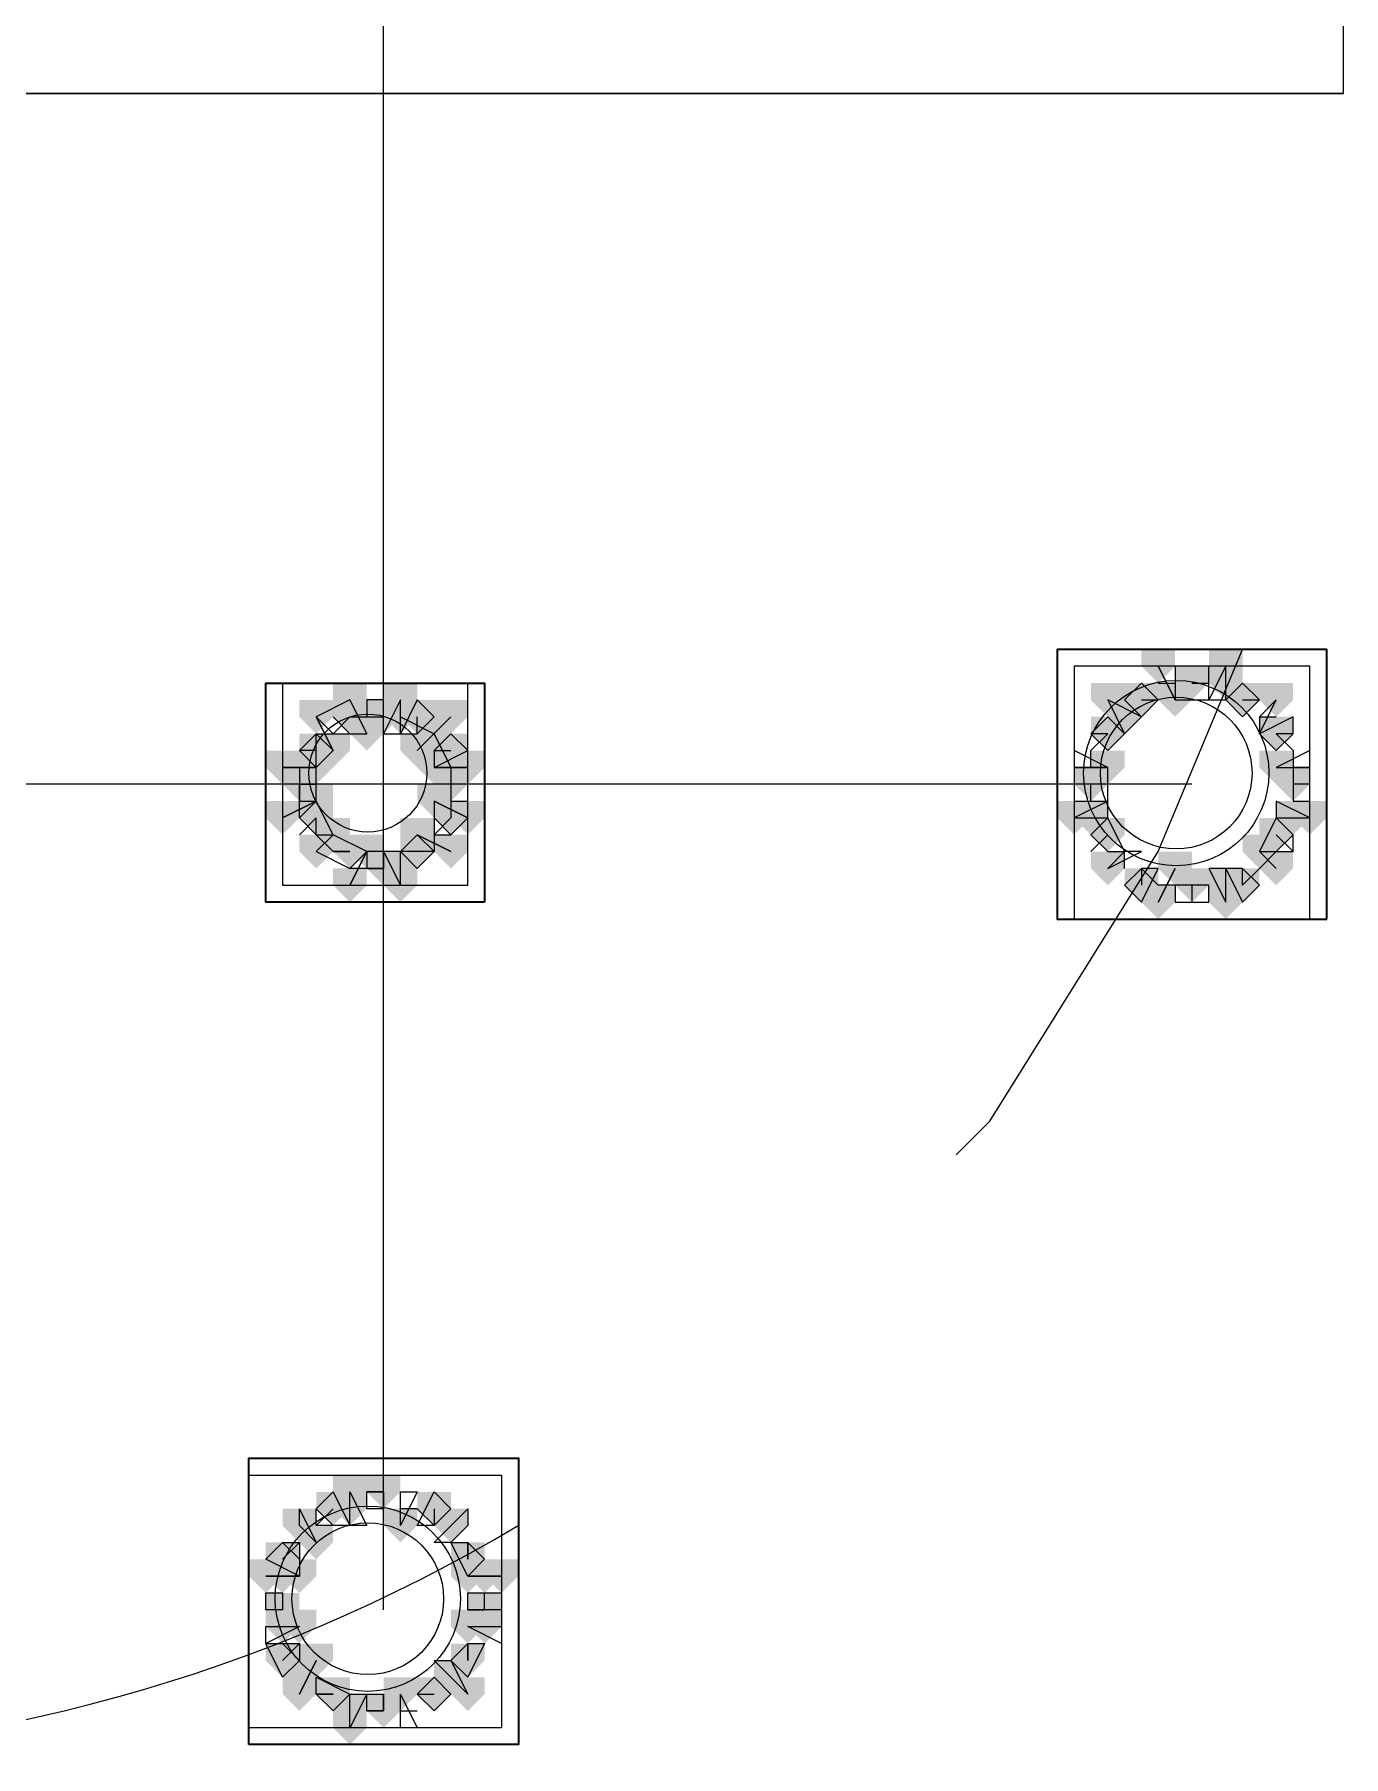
# Model space of a CAD drawing. Header units: millimetres. Extents: x 2315 to 4619, y 1334 to 1897.
# Drawn here: x 3963.27 to 3968.02, y 1548.68 to 1554.92 of the extents above; entities that cross this region are included whole.
import ezdxf

# ---------------------------------------------------------------- set-up
doc = ezdxf.new("R2010")
doc.units = ezdxf.units.MM
for name, color, linetype, true_color in [('PDF_10', 7, 'Continuous', 0x00b85c), ('PDF_AXIS', 7, 'Continuous', 0x00b85c), ('PDF_柱构件', 7, 'Continuous', 0x00b85c), ('PDF_转运站初步方案', 7, 'Continuous', 0x00b85c)]:
    doc.layers.add(name, color=color, linetype=linetype, true_color=true_color)
doc.layers.add('PDF_中心线层', color=1, linetype='Continuous')
doc.layers.add('PDF_粗实线层', color=7, linetype='Continuous')

msp = doc.modelspace()

# ---------------------------------------------------------------- hatches: boundary and pattern name
at = {"layer": 'PDF_10', "transparency": 33554559}
for points in [[(3967.4728, 1552.6298), (3967.4117, 1552.6298), (3967.4117, 1552.5687), (3967.4728, 1552.5076), (3967.5339, 1552.5687), (3967.5339, 1552.6298)], [(3967.4728, 1552.6298), (3967.4117, 1552.6298), (3967.4117, 1552.5687), (3967.4728, 1552.5076), (3967.5339, 1552.5687), (3967.5339, 1552.6298)], [(3967.4728, 1552.6298), (3967.4117, 1552.6298), (3967.4117, 1552.5687), (3967.4728, 1552.5076), (3967.5339, 1552.5687), (3967.5339, 1552.6298)], [(3967.2896, 1552.5687), (3967.2285, 1552.5687), (3967.2285, 1552.5076), (3967.2896, 1552.4466), (3967.3506, 1552.5076), (3967.3506, 1552.5687)], [(3967.2896, 1552.5687), (3967.2285, 1552.5687), (3967.2285, 1552.5076), (3967.2896, 1552.4466), (3967.3506, 1552.5076), (3967.3506, 1552.5687)], [(3967.2896, 1552.5687), (3967.2285, 1552.5687), (3967.2285, 1552.5076), (3967.2896, 1552.4466), (3967.3506, 1552.5076), (3967.3506, 1552.5687)], [(3967.656, 1552.5687), (3967.595, 1552.5687), (3967.595, 1552.5076), (3967.656, 1552.4466), (3967.7171, 1552.5076), (3967.7171, 1552.5687)], [(3967.656, 1552.5687), (3967.595, 1552.5687), (3967.595, 1552.5076), (3967.656, 1552.4466), (3967.7171, 1552.5076), (3967.7171, 1552.5687)], [(3967.656, 1552.5687), (3967.595, 1552.5687), (3967.595, 1552.5076), (3967.656, 1552.4466), (3967.7171, 1552.5076), (3967.7171, 1552.5687)], [(3964.4187, 1552.5076), (3964.3577, 1552.5076), (3964.3577, 1552.4466), (3964.4187, 1552.3855), (3964.4798, 1552.4466), (3964.4798, 1552.5076)], [(3964.4187, 1552.5076), (3964.3577, 1552.5076), (3964.3577, 1552.4466), (3964.4187, 1552.3855), (3964.4798, 1552.4466), (3964.4798, 1552.5076)], [(3964.5409, 1552.5076), (3964.4798, 1552.5076), (3964.4798, 1552.4466), (3964.5409, 1552.3855), (3964.602, 1552.4466), (3964.602, 1552.5076)], [(3964.5409, 1552.5076), (3964.4798, 1552.5076), (3964.4798, 1552.4466), (3964.5409, 1552.3855), (3964.602, 1552.4466), (3964.602, 1552.5076)], [(3964.6631, 1552.5076), (3964.602, 1552.5076), (3964.602, 1552.4466), (3964.6631, 1552.3855), (3964.7242, 1552.4466), (3964.7242, 1552.5076)], [(3964.6631, 1552.5076), (3964.602, 1552.5076), (3964.602, 1552.4466), (3964.6631, 1552.3855), (3964.7242, 1552.4466), (3964.7242, 1552.5076)], [(3967.1674, 1552.4466), (3967.1063, 1552.4466), (3967.1063, 1552.3855), (3967.1674, 1552.3244), (3967.2285, 1552.3855), (3967.2285, 1552.4466)], [(3967.1674, 1552.4466), (3967.1063, 1552.4466), (3967.1063, 1552.3855), (3967.1674, 1552.3244), (3967.2285, 1552.3855), (3967.2285, 1552.4466)], [(3967.7782, 1552.4466), (3967.7171, 1552.4466), (3967.7171, 1552.3855), (3967.7782, 1552.3244), (3967.8393, 1552.3855), (3967.8393, 1552.4466)], [(3967.7782, 1552.4466), (3967.7171, 1552.4466), (3967.7171, 1552.3855), (3967.7782, 1552.3244), (3967.8393, 1552.3855), (3967.8393, 1552.4466)], [(3964.2966, 1552.3855), (3964.2355, 1552.3855), (3964.2355, 1552.3244), (3964.2966, 1552.2633), (3964.3577, 1552.3244), (3964.3577, 1552.3855)], [(3964.2966, 1552.3855), (3964.2355, 1552.3855), (3964.2355, 1552.3244), (3964.2966, 1552.2633), (3964.3577, 1552.3244), (3964.3577, 1552.3855)], [(3964.7852, 1552.3855), (3964.7242, 1552.3855), (3964.7242, 1552.3244), (3964.7852, 1552.2633), (3964.8463, 1552.3244), (3964.8463, 1552.3855)], [(3964.7852, 1552.3855), (3964.7242, 1552.3855), (3964.7242, 1552.3244), (3964.7852, 1552.2633), (3964.8463, 1552.3244), (3964.8463, 1552.3855)], [(3964.2355, 1552.2633), (3964.1744, 1552.2633), (3964.1744, 1552.2022), (3964.2355, 1552.1412), (3964.2966, 1552.2022), (3964.2966, 1552.2633)], [(3964.2355, 1552.2633), (3964.1744, 1552.2633), (3964.1744, 1552.2022), (3964.2355, 1552.1412), (3964.2966, 1552.2022), (3964.2966, 1552.2633)], [(3964.7852, 1552.2633), (3964.7242, 1552.2633), (3964.7242, 1552.2022), (3964.7852, 1552.1412), (3964.8463, 1552.2022), (3964.8463, 1552.2633)], [(3964.7852, 1552.2633), (3964.7242, 1552.2633), (3964.7242, 1552.2022), (3964.7852, 1552.1412), (3964.8463, 1552.2022), (3964.8463, 1552.2633)], [(3967.1063, 1552.2633), (3967.0452, 1552.2633), (3967.0452, 1552.2022), (3967.1063, 1552.1412), (3967.1674, 1552.2022), (3967.1674, 1552.2633)], [(3967.1063, 1552.2633), (3967.0452, 1552.2633), (3967.0452, 1552.2022), (3967.1063, 1552.1412), (3967.1674, 1552.2022), (3967.1674, 1552.2633)], [(3967.1063, 1552.2633), (3967.0452, 1552.2633), (3967.0452, 1552.2022), (3967.1063, 1552.1412), (3967.1674, 1552.2022), (3967.1674, 1552.2633)], [(3967.8393, 1552.2633), (3967.7782, 1552.2633), (3967.7782, 1552.2022), (3967.8393, 1552.1412), (3967.9004, 1552.2022), (3967.9004, 1552.2633)], [(3967.8393, 1552.2633), (3967.7782, 1552.2633), (3967.7782, 1552.2022), (3967.8393, 1552.1412), (3967.9004, 1552.2022), (3967.9004, 1552.2633)], [(3964.2966, 1552.1412), (3964.2355, 1552.1412), (3964.2355, 1552.0801), (3964.2966, 1552.019), (3964.3577, 1552.0801), (3964.3577, 1552.1412)], [(3964.2966, 1552.1412), (3964.2355, 1552.1412), (3964.2355, 1552.0801), (3964.2966, 1552.019), (3964.3577, 1552.0801), (3964.3577, 1552.1412)], [(3964.7852, 1552.1412), (3964.7242, 1552.1412), (3964.7242, 1552.0801), (3964.7852, 1552.019), (3964.8463, 1552.0801), (3964.8463, 1552.1412)], [(3964.7852, 1552.1412), (3964.7242, 1552.1412), (3964.7242, 1552.0801), (3964.7852, 1552.019), (3964.8463, 1552.0801), (3964.8463, 1552.1412)], [(3964.4187, 1552.019), (3964.3577, 1552.019), (3964.3577, 1551.9579), (3964.4187, 1551.8968), (3964.4798, 1551.9579), (3964.4798, 1552.019)], [(3964.4187, 1552.019), (3964.3577, 1552.019), (3964.3577, 1551.9579), (3964.4187, 1551.8968), (3964.4798, 1551.9579), (3964.4798, 1552.019)], [(3964.6631, 1552.019), (3964.602, 1552.019), (3964.602, 1551.9579), (3964.6631, 1551.8968), (3964.7242, 1551.9579), (3964.7242, 1552.019)], [(3964.6631, 1552.019), (3964.602, 1552.019), (3964.602, 1551.9579), (3964.6631, 1551.8968), (3964.7242, 1551.9579), (3964.7242, 1552.019)], [(3964.6631, 1552.019), (3964.602, 1552.019), (3964.602, 1551.9579), (3964.6631, 1551.8968), (3964.7242, 1551.9579), (3964.7242, 1552.019)], [(3967.1674, 1552.0801), (3967.1063, 1552.0801), (3967.1063, 1552.019), (3967.1674, 1551.9579), (3967.2285, 1552.019), (3967.2285, 1552.0801)], [(3967.1674, 1552.0801), (3967.1063, 1552.0801), (3967.1063, 1552.019), (3967.1674, 1551.9579), (3967.2285, 1552.019), (3967.2285, 1552.0801)], [(3967.7782, 1552.0801), (3967.7171, 1552.0801), (3967.7171, 1552.019), (3967.7782, 1551.9579), (3967.8393, 1552.019), (3967.8393, 1552.0801)], [(3967.7782, 1552.0801), (3967.7171, 1552.0801), (3967.7171, 1552.019), (3967.7782, 1551.9579), (3967.8393, 1552.019), (3967.8393, 1552.0801)], [(3964.5409, 1551.9579), (3964.4798, 1551.9579), (3964.4798, 1551.8968), (3964.5409, 1551.8357), (3964.602, 1551.8968), (3964.602, 1551.9579)], [(3964.5409, 1551.9579), (3964.4798, 1551.9579), (3964.4798, 1551.8968), (3964.5409, 1551.8357), (3964.602, 1551.8968), (3964.602, 1551.9579)], [(3967.2896, 1551.8968), (3967.2285, 1551.8968), (3967.2285, 1551.8357), (3967.2896, 1551.7747), (3967.3506, 1551.8357), (3967.3506, 1551.8968)], [(3967.2896, 1551.8968), (3967.2285, 1551.8968), (3967.2285, 1551.8357), (3967.2896, 1551.7747), (3967.3506, 1551.8357), (3967.3506, 1551.8968)], [(3967.4728, 1551.8968), (3967.4117, 1551.8968), (3967.4117, 1551.8357), (3967.4728, 1551.7747), (3967.5339, 1551.8357), (3967.5339, 1551.8968)], [(3967.4728, 1551.8968), (3967.4117, 1551.8968), (3967.4117, 1551.8357), (3967.4728, 1551.7747), (3967.5339, 1551.8357), (3967.5339, 1551.8968)], [(3967.656, 1551.8968), (3967.595, 1551.8968), (3967.595, 1551.8357), (3967.656, 1551.7747), (3967.7171, 1551.8357), (3967.7171, 1551.8968)], [(3967.656, 1551.8968), (3967.595, 1551.8968), (3967.595, 1551.8357), (3967.656, 1551.7747), (3967.7171, 1551.8357), (3967.7171, 1551.8968)], [(3964.5409, 1549.6979), (3964.4798, 1549.6979), (3964.4798, 1549.6368), (3964.5409, 1549.5757), (3964.602, 1549.6368), (3964.602, 1549.6979)], [(3964.5409, 1549.6979), (3964.4798, 1549.6979), (3964.4798, 1549.6368), (3964.5409, 1549.5757), (3964.602, 1549.6368), (3964.602, 1549.6979)], [(3964.3577, 1549.6368), (3964.2966, 1549.6368), (3964.2966, 1549.5757), (3964.3577, 1549.5147), (3964.4187, 1549.5757), (3964.4187, 1549.6368)], [(3964.3577, 1549.6368), (3964.2966, 1549.6368), (3964.2966, 1549.5757), (3964.3577, 1549.5147), (3964.4187, 1549.5757), (3964.4187, 1549.6368)], [(3964.7242, 1549.6368), (3964.6631, 1549.6368), (3964.6631, 1549.5757), (3964.7242, 1549.5147), (3964.7852, 1549.5757), (3964.7852, 1549.6368)], [(3964.7242, 1549.6368), (3964.6631, 1549.6368), (3964.6631, 1549.5757), (3964.7242, 1549.5147), (3964.7852, 1549.5757), (3964.7852, 1549.6368)], [(3964.1744, 1549.4536), (3964.1133, 1549.4536), (3964.1133, 1549.3925), (3964.1744, 1549.3314), (3964.2355, 1549.3925), (3964.2355, 1549.4536)], [(3964.1744, 1549.4536), (3964.1133, 1549.4536), (3964.1133, 1549.3925), (3964.1744, 1549.3314), (3964.2355, 1549.3925), (3964.2355, 1549.4536)], [(3964.8463, 1549.4536), (3964.7852, 1549.4536), (3964.7852, 1549.3925), (3964.8463, 1549.3314), (3964.9074, 1549.3925), (3964.9074, 1549.4536)], [(3964.8463, 1549.4536), (3964.7852, 1549.4536), (3964.7852, 1549.3925), (3964.8463, 1549.3314), (3964.9074, 1549.3925), (3964.9074, 1549.4536)], [(3964.1744, 1549.2703), (3964.1133, 1549.2703), (3964.1133, 1549.2093), (3964.1744, 1549.1482), (3964.2355, 1549.2093), (3964.2355, 1549.2703)], [(3964.1744, 1549.2703), (3964.1133, 1549.2703), (3964.1133, 1549.2093), (3964.1744, 1549.1482), (3964.2355, 1549.2093), (3964.2355, 1549.2703)], [(3964.9074, 1549.2703), (3964.8463, 1549.2703), (3964.8463, 1549.2093), (3964.9074, 1549.1482), (3964.9685, 1549.2093), (3964.9685, 1549.2703)], [(3964.9074, 1549.2703), (3964.8463, 1549.2703), (3964.8463, 1549.2093), (3964.9074, 1549.1482), (3964.9685, 1549.2093), (3964.9685, 1549.2703)], [(3964.1744, 1549.0871), (3964.1133, 1549.0871), (3964.1133, 1549.026), (3964.1744, 1548.9649), (3964.2355, 1549.026), (3964.2355, 1549.0871)], [(3964.1744, 1549.0871), (3964.1133, 1549.0871), (3964.1133, 1549.026), (3964.1744, 1548.9649), (3964.2355, 1549.026), (3964.2355, 1549.0871)], [(3964.8463, 1549.0871), (3964.7852, 1549.0871), (3964.7852, 1549.026), (3964.8463, 1548.9649), (3964.9074, 1549.026), (3964.9074, 1549.0871)], [(3964.8463, 1549.0871), (3964.7852, 1549.0871), (3964.7852, 1549.026), (3964.8463, 1548.9649), (3964.9074, 1549.026), (3964.9074, 1549.0871)], [(3964.3577, 1548.9649), (3964.2966, 1548.9649), (3964.2966, 1548.9039), (3964.3577, 1548.8428), (3964.4187, 1548.9039), (3964.4187, 1548.9649)], [(3964.3577, 1548.9649), (3964.2966, 1548.9649), (3964.2966, 1548.9039), (3964.3577, 1548.8428), (3964.4187, 1548.9039), (3964.4187, 1548.9649)], [(3964.7242, 1548.9649), (3964.6631, 1548.9649), (3964.6631, 1548.9039), (3964.7242, 1548.8428), (3964.7852, 1548.9039), (3964.7852, 1548.9649)], [(3964.7242, 1548.9649), (3964.6631, 1548.9649), (3964.6631, 1548.9039), (3964.7242, 1548.8428), (3964.7852, 1548.9039), (3964.7852, 1548.9649)], [(3964.7242, 1548.9649), (3964.6631, 1548.9649), (3964.6631, 1548.9039), (3964.7242, 1548.8428), (3964.7852, 1548.9039), (3964.7852, 1548.9649)], [(3964.5409, 1548.9039), (3964.4798, 1548.9039), (3964.4798, 1548.8428), (3964.5409, 1548.7817), (3964.602, 1548.8428), (3964.602, 1548.9039)], [(3964.5409, 1548.9039), (3964.4798, 1548.9039), (3964.4798, 1548.8428), (3964.5409, 1548.7817), (3964.602, 1548.8428), (3964.602, 1548.9039)]]:
    msp.add_hatch(color=6, dxfattribs=at).paths.add_polyline_path(points)
at = {"layer": 'PDF_柱构件', "transparency": 33554559}
for points in [[(3967.3506, 1552.6909), (3967.2896, 1552.6909), (3967.2896, 1552.6298), (3967.3506, 1552.5687), (3967.4117, 1552.6298), (3967.4117, 1552.6909)], [(3967.595, 1552.6909), (3967.5339, 1552.6909), (3967.5339, 1552.6298), (3967.595, 1552.5687), (3967.656, 1552.6298), (3967.656, 1552.6909)], [(3967.595, 1552.6298), (3967.5339, 1552.6298), (3967.5339, 1552.5687), (3967.595, 1552.5076), (3967.656, 1552.5687), (3967.656, 1552.6298)], [(3964.4187, 1552.5687), (3964.3577, 1552.5687), (3964.3577, 1552.5076), (3964.4187, 1552.4466), (3964.4798, 1552.5076), (3964.4798, 1552.5687)], [(3964.602, 1552.5687), (3964.5409, 1552.5687), (3964.5409, 1552.5076), (3964.602, 1552.4466), (3964.6631, 1552.5076), (3964.6631, 1552.5687)], [(3967.1674, 1552.5687), (3967.1063, 1552.5687), (3967.1063, 1552.5076), (3967.1674, 1552.4466), (3967.2285, 1552.5076), (3967.2285, 1552.5687)], [(3967.4117, 1552.5687), (3967.3506, 1552.5687), (3967.3506, 1552.5076), (3967.4117, 1552.4466), (3967.4728, 1552.5076), (3967.4728, 1552.5687)], [(3967.7782, 1552.5687), (3967.7171, 1552.5687), (3967.7171, 1552.5076), (3967.7782, 1552.4466), (3967.8393, 1552.5076), (3967.8393, 1552.5687)], [(3964.2966, 1552.5076), (3964.2355, 1552.5076), (3964.2355, 1552.4466), (3964.2966, 1552.3855), (3964.3577, 1552.4466), (3964.3577, 1552.5076)], [(3964.602, 1552.5076), (3964.5409, 1552.5076), (3964.5409, 1552.4466), (3964.602, 1552.3855), (3964.6631, 1552.4466), (3964.6631, 1552.5076)], [(3964.7852, 1552.5076), (3964.7242, 1552.5076), (3964.7242, 1552.4466), (3964.7852, 1552.3855), (3964.8463, 1552.4466), (3964.8463, 1552.5076)], [(3967.2285, 1552.5076), (3967.1674, 1552.5076), (3967.1674, 1552.4466), (3967.2285, 1552.3855), (3967.2896, 1552.4466), (3967.2896, 1552.5076)], [(3964.4798, 1552.4466), (3964.4187, 1552.4466), (3964.4187, 1552.3855), (3964.4798, 1552.3244), (3964.5409, 1552.3855), (3964.5409, 1552.4466)], [(3964.7242, 1552.4466), (3964.6631, 1552.4466), (3964.6631, 1552.3855), (3964.7242, 1552.3244), (3964.7852, 1552.3855), (3964.7852, 1552.4466)], [(3964.3577, 1552.3855), (3964.2966, 1552.3855), (3964.2966, 1552.3244), (3964.3577, 1552.2633), (3964.4187, 1552.3244), (3964.4187, 1552.3855)], [(3964.6631, 1552.3855), (3964.602, 1552.3855), (3964.602, 1552.3244), (3964.6631, 1552.2633), (3964.7242, 1552.3244), (3964.7242, 1552.3855)], [(3964.1744, 1552.3244), (3964.1133, 1552.3244), (3964.1133, 1552.2633), (3964.1744, 1552.2022), (3964.2355, 1552.2633), (3964.2355, 1552.3244)], [(3964.2355, 1552.3244), (3964.1744, 1552.3244), (3964.1744, 1552.2633), (3964.2355, 1552.2022), (3964.2966, 1552.2633), (3964.2966, 1552.3244)], [(3964.2966, 1552.3244), (3964.2355, 1552.3244), (3964.2355, 1552.2633), (3964.2966, 1552.2022), (3964.3577, 1552.2633), (3964.3577, 1552.3244)], [(3964.7242, 1552.3244), (3964.6631, 1552.3244), (3964.6631, 1552.2633), (3964.7242, 1552.2022), (3964.7852, 1552.2633), (3964.7852, 1552.3244)], [(3964.7852, 1552.3244), (3964.7242, 1552.3244), (3964.7242, 1552.2633), (3964.7852, 1552.2022), (3964.8463, 1552.2633), (3964.8463, 1552.3244)], [(3964.8463, 1552.3244), (3964.7852, 1552.3244), (3964.7852, 1552.2633), (3964.8463, 1552.2022), (3964.9074, 1552.2633), (3964.9074, 1552.3244)], [(3967.1674, 1552.3244), (3967.1063, 1552.3244), (3967.1063, 1552.2633), (3967.1674, 1552.2022), (3967.2285, 1552.2633), (3967.2285, 1552.3244)], [(3967.7782, 1552.3244), (3967.7171, 1552.3244), (3967.7171, 1552.2633), (3967.7782, 1552.2022), (3967.8393, 1552.2633), (3967.8393, 1552.3244)], [(3964.2966, 1552.2022), (3964.2355, 1552.2022), (3964.2355, 1552.1412), (3964.2966, 1552.0801), (3964.3577, 1552.1412), (3964.3577, 1552.2022)], [(3964.7242, 1552.2022), (3964.6631, 1552.2022), (3964.6631, 1552.1412), (3964.7242, 1552.0801), (3964.7852, 1552.1412), (3964.7852, 1552.2022)], [(3964.1744, 1552.1412), (3964.1133, 1552.1412), (3964.1133, 1552.0801), (3964.1744, 1552.019), (3964.2355, 1552.0801), (3964.2355, 1552.1412)], [(3964.8463, 1552.1412), (3964.7852, 1552.1412), (3964.7852, 1552.0801), (3964.8463, 1552.019), (3964.9074, 1552.0801), (3964.9074, 1552.1412)], [(3967.0452, 1552.1412), (3966.9842, 1552.1412), (3966.9842, 1552.0801), (3967.0452, 1552.019), (3967.1063, 1552.0801), (3967.1063, 1552.1412)], [(3967.1063, 1552.1412), (3967.0452, 1552.1412), (3967.0452, 1552.0801), (3967.1063, 1552.019), (3967.1674, 1552.0801), (3967.1674, 1552.1412)], [(3967.8393, 1552.1412), (3967.7782, 1552.1412), (3967.7782, 1552.0801), (3967.8393, 1552.019), (3967.9004, 1552.0801), (3967.9004, 1552.1412)], [(3967.9004, 1552.1412), (3967.8393, 1552.1412), (3967.8393, 1552.0801), (3967.9004, 1552.019), (3967.9615, 1552.0801), (3967.9615, 1552.1412)], [(3964.2966, 1552.019), (3964.2355, 1552.019), (3964.2355, 1551.9579), (3964.2966, 1551.8968), (3964.3577, 1551.9579), (3964.3577, 1552.019)], [(3964.3577, 1552.0801), (3964.2966, 1552.0801), (3964.2966, 1552.019), (3964.3577, 1551.9579), (3964.4187, 1552.019), (3964.4187, 1552.0801)], [(3964.4798, 1552.019), (3964.4187, 1552.019), (3964.4187, 1551.9579), (3964.4798, 1551.8968), (3964.5409, 1551.9579), (3964.5409, 1552.019)], [(3964.6631, 1552.0801), (3964.602, 1552.0801), (3964.602, 1552.019), (3964.6631, 1551.9579), (3964.7242, 1552.019), (3964.7242, 1552.0801)], [(3964.7852, 1552.019), (3964.7242, 1552.019), (3964.7242, 1551.9579), (3964.7852, 1551.8968), (3964.8463, 1551.9579), (3964.8463, 1552.019)], [(3967.7171, 1552.019), (3967.656, 1552.019), (3967.656, 1551.9579), (3967.7171, 1551.8968), (3967.7782, 1551.9579), (3967.7782, 1552.019)], [(3964.602, 1551.9579), (3964.5409, 1551.9579), (3964.5409, 1551.8968), (3964.602, 1551.8357), (3964.6631, 1551.8968), (3964.6631, 1551.9579)], [(3967.1674, 1551.9579), (3967.1063, 1551.9579), (3967.1063, 1551.8968), (3967.1674, 1551.8357), (3967.2285, 1551.8968), (3967.2285, 1551.9579)], [(3967.4117, 1551.9579), (3967.3506, 1551.9579), (3967.3506, 1551.8968), (3967.4117, 1551.8357), (3967.4728, 1551.8968), (3967.4728, 1551.9579)], [(3967.7782, 1551.9579), (3967.7171, 1551.9579), (3967.7171, 1551.8968), (3967.7782, 1551.8357), (3967.8393, 1551.8968), (3967.8393, 1551.9579)], [(3964.4187, 1551.8968), (3964.3577, 1551.8968), (3964.3577, 1551.8357), (3964.4187, 1551.7747), (3964.4798, 1551.8357), (3964.4798, 1551.8968)], [(3964.602, 1551.8968), (3964.5409, 1551.8968), (3964.5409, 1551.8357), (3964.602, 1551.7747), (3964.6631, 1551.8357), (3964.6631, 1551.8968)], [(3967.595, 1551.8968), (3967.5339, 1551.8968), (3967.5339, 1551.8357), (3967.595, 1551.7747), (3967.656, 1551.8357), (3967.656, 1551.8968)], [(3967.3506, 1551.8357), (3967.2896, 1551.8357), (3967.2896, 1551.7747), (3967.3506, 1551.7136), (3967.4117, 1551.7747), (3967.4117, 1551.8357)], [(3967.595, 1551.8357), (3967.5339, 1551.8357), (3967.5339, 1551.7747), (3967.595, 1551.7136), (3967.656, 1551.7747), (3967.656, 1551.8357)], [(3964.4187, 1549.6979), (3964.3577, 1549.6979), (3964.3577, 1549.6368), (3964.4187, 1549.5757), (3964.4798, 1549.6368), (3964.4798, 1549.6979)], [(3964.4187, 1549.6368), (3964.3577, 1549.6368), (3964.3577, 1549.5757), (3964.4187, 1549.5147), (3964.4798, 1549.5757), (3964.4798, 1549.6368)], [(3964.2355, 1549.5757), (3964.1744, 1549.5757), (3964.1744, 1549.5147), (3964.2355, 1549.4536), (3964.2966, 1549.5147), (3964.2966, 1549.5757)], [(3964.602, 1549.5757), (3964.5409, 1549.5757), (3964.5409, 1549.5147), (3964.602, 1549.4536), (3964.6631, 1549.5147), (3964.6631, 1549.5757)], [(3964.7852, 1549.5757), (3964.7242, 1549.5757), (3964.7242, 1549.5147), (3964.7852, 1549.4536), (3964.8463, 1549.5147), (3964.8463, 1549.5757)], [(3964.2966, 1549.5147), (3964.2355, 1549.5147), (3964.2355, 1549.4536), (3964.2966, 1549.3925), (3964.3577, 1549.4536), (3964.3577, 1549.5147)], [(3964.1133, 1549.3925), (3964.0523, 1549.3925), (3964.0523, 1549.3314), (3964.1133, 1549.2703), (3964.1744, 1549.3314), (3964.1744, 1549.3925)], [(3964.1744, 1549.3925), (3964.1133, 1549.3925), (3964.1133, 1549.3314), (3964.1744, 1549.2703), (3964.2355, 1549.3314), (3964.2355, 1549.3925)], [(3964.2355, 1549.3925), (3964.1744, 1549.3925), (3964.1744, 1549.3314), (3964.2355, 1549.2703), (3964.2966, 1549.3314), (3964.2966, 1549.3925)], [(3964.8463, 1549.3925), (3964.7852, 1549.3925), (3964.7852, 1549.3314), (3964.8463, 1549.2703), (3964.9074, 1549.3314), (3964.9074, 1549.3925)], [(3964.9074, 1549.3925), (3964.8463, 1549.3925), (3964.8463, 1549.3314), (3964.9074, 1549.2703), (3964.9685, 1549.3314), (3964.9685, 1549.3925)], [(3964.9685, 1549.3925), (3964.9074, 1549.3925), (3964.9074, 1549.3314), (3964.9685, 1549.2703), (3965.0296, 1549.3314), (3965.0296, 1549.3925)], [(3964.1744, 1549.2093), (3964.1133, 1549.2093), (3964.1133, 1549.1482), (3964.1744, 1549.0871), (3964.2355, 1549.1482), (3964.2355, 1549.2093)], [(3964.2355, 1549.2093), (3964.1744, 1549.2093), (3964.1744, 1549.1482), (3964.2355, 1549.0871), (3964.2966, 1549.1482), (3964.2966, 1549.2093)], [(3964.8463, 1549.2093), (3964.7852, 1549.2093), (3964.7852, 1549.1482), (3964.8463, 1549.0871), (3964.9074, 1549.1482), (3964.9074, 1549.2093)], [(3964.9074, 1549.2093), (3964.8463, 1549.2093), (3964.8463, 1549.1482), (3964.9074, 1549.0871), (3964.9685, 1549.1482), (3964.9685, 1549.2093)], [(3964.2966, 1549.0871), (3964.2355, 1549.0871), (3964.2355, 1549.026), (3964.2966, 1548.9649), (3964.3577, 1549.026), (3964.3577, 1549.0871)], [(3964.2355, 1549.026), (3964.1744, 1549.026), (3964.1744, 1548.9649), (3964.2355, 1548.9039), (3964.2966, 1548.9649), (3964.2966, 1549.026)], [(3964.7852, 1549.026), (3964.7242, 1549.026), (3964.7242, 1548.9649), (3964.7852, 1548.9039), (3964.8463, 1548.9649), (3964.8463, 1549.026)], [(3964.2355, 1548.9649), (3964.1744, 1548.9649), (3964.1744, 1548.9039), (3964.2355, 1548.8428), (3964.2966, 1548.9039), (3964.2966, 1548.9649)], [(3964.602, 1548.9649), (3964.5409, 1548.9649), (3964.5409, 1548.9039), (3964.602, 1548.8428), (3964.6631, 1548.9039), (3964.6631, 1548.9649)], [(3964.8463, 1548.9649), (3964.7852, 1548.9649), (3964.7852, 1548.9039), (3964.8463, 1548.8428), (3964.9074, 1548.9039), (3964.9074, 1548.9649)], [(3964.4187, 1548.9039), (3964.3577, 1548.9039), (3964.3577, 1548.8428), (3964.4187, 1548.7817), (3964.4798, 1548.8428), (3964.4798, 1548.9039)], [(3964.4187, 1548.8428), (3964.3577, 1548.8428), (3964.3577, 1548.7817), (3964.4187, 1548.7206), (3964.4798, 1548.7817), (3964.4798, 1548.8428)]]:
    msp.add_hatch(color=6, dxfattribs=at).paths.add_polyline_path(points)
at = {"layer": 'PDF_转运站初步方案', "transparency": 33554559}
for points in [[(3967.4728, 1552.6298), (3967.4117, 1552.6298), (3967.4117, 1552.5687), (3967.4728, 1552.5076), (3967.5339, 1552.5687), (3967.5339, 1552.6298)], [(3967.4728, 1552.6298), (3967.4117, 1552.6298), (3967.4117, 1552.5687), (3967.4728, 1552.5076), (3967.5339, 1552.5687), (3967.5339, 1552.6298)], [(3967.2896, 1552.5687), (3967.2285, 1552.5687), (3967.2285, 1552.5076), (3967.2896, 1552.4466), (3967.3506, 1552.5076), (3967.3506, 1552.5687)], [(3967.2896, 1552.5687), (3967.2285, 1552.5687), (3967.2285, 1552.5076), (3967.2896, 1552.4466), (3967.3506, 1552.5076), (3967.3506, 1552.5687)], [(3967.656, 1552.5687), (3967.595, 1552.5687), (3967.595, 1552.5076), (3967.656, 1552.4466), (3967.7171, 1552.5076), (3967.7171, 1552.5687)], [(3967.656, 1552.5687), (3967.595, 1552.5687), (3967.595, 1552.5076), (3967.656, 1552.4466), (3967.7171, 1552.5076), (3967.7171, 1552.5687)], [(3964.4187, 1552.5076), (3964.3577, 1552.5076), (3964.3577, 1552.4466), (3964.4187, 1552.3855), (3964.4798, 1552.4466), (3964.4798, 1552.5076)], [(3964.4187, 1552.5076), (3964.3577, 1552.5076), (3964.3577, 1552.4466), (3964.4187, 1552.3855), (3964.4798, 1552.4466), (3964.4798, 1552.5076)], [(3964.5409, 1552.5076), (3964.4798, 1552.5076), (3964.4798, 1552.4466), (3964.5409, 1552.3855), (3964.602, 1552.4466), (3964.602, 1552.5076)], [(3964.5409, 1552.5076), (3964.4798, 1552.5076), (3964.4798, 1552.4466), (3964.5409, 1552.3855), (3964.602, 1552.4466), (3964.602, 1552.5076)], [(3964.6631, 1552.5076), (3964.602, 1552.5076), (3964.602, 1552.4466), (3964.6631, 1552.3855), (3964.7242, 1552.4466), (3964.7242, 1552.5076)], [(3964.6631, 1552.5076), (3964.602, 1552.5076), (3964.602, 1552.4466), (3964.6631, 1552.3855), (3964.7242, 1552.4466), (3964.7242, 1552.5076)], [(3967.1674, 1552.4466), (3967.1063, 1552.4466), (3967.1063, 1552.3855), (3967.1674, 1552.3244), (3967.2285, 1552.3855), (3967.2285, 1552.4466)], [(3967.1674, 1552.4466), (3967.1063, 1552.4466), (3967.1063, 1552.3855), (3967.1674, 1552.3244), (3967.2285, 1552.3855), (3967.2285, 1552.4466)], [(3967.7782, 1552.4466), (3967.7171, 1552.4466), (3967.7171, 1552.3855), (3967.7782, 1552.3244), (3967.8393, 1552.3855), (3967.8393, 1552.4466)], [(3967.7782, 1552.4466), (3967.7171, 1552.4466), (3967.7171, 1552.3855), (3967.7782, 1552.3244), (3967.8393, 1552.3855), (3967.8393, 1552.4466)], [(3964.2966, 1552.3855), (3964.2355, 1552.3855), (3964.2355, 1552.3244), (3964.2966, 1552.2633), (3964.3577, 1552.3244), (3964.3577, 1552.3855)], [(3964.2966, 1552.3855), (3964.2355, 1552.3855), (3964.2355, 1552.3244), (3964.2966, 1552.2633), (3964.3577, 1552.3244), (3964.3577, 1552.3855)], [(3964.7852, 1552.3855), (3964.7242, 1552.3855), (3964.7242, 1552.3244), (3964.7852, 1552.2633), (3964.8463, 1552.3244), (3964.8463, 1552.3855)], [(3964.7852, 1552.3855), (3964.7242, 1552.3855), (3964.7242, 1552.3244), (3964.7852, 1552.2633), (3964.8463, 1552.3244), (3964.8463, 1552.3855)], [(3964.2355, 1552.2633), (3964.1744, 1552.2633), (3964.1744, 1552.2022), (3964.2355, 1552.1412), (3964.2966, 1552.2022), (3964.2966, 1552.2633)], [(3964.2355, 1552.2633), (3964.1744, 1552.2633), (3964.1744, 1552.2022), (3964.2355, 1552.1412), (3964.2966, 1552.2022), (3964.2966, 1552.2633)], [(3964.7852, 1552.2633), (3964.7242, 1552.2633), (3964.7242, 1552.2022), (3964.7852, 1552.1412), (3964.8463, 1552.2022), (3964.8463, 1552.2633)], [(3964.7852, 1552.2633), (3964.7242, 1552.2633), (3964.7242, 1552.2022), (3964.7852, 1552.1412), (3964.8463, 1552.2022), (3964.8463, 1552.2633)], [(3967.1063, 1552.2633), (3967.0452, 1552.2633), (3967.0452, 1552.2022), (3967.1063, 1552.1412), (3967.1674, 1552.2022), (3967.1674, 1552.2633)], [(3967.1063, 1552.2633), (3967.0452, 1552.2633), (3967.0452, 1552.2022), (3967.1063, 1552.1412), (3967.1674, 1552.2022), (3967.1674, 1552.2633)], [(3967.8393, 1552.2633), (3967.7782, 1552.2633), (3967.7782, 1552.2022), (3967.8393, 1552.1412), (3967.9004, 1552.2022), (3967.9004, 1552.2633)], [(3967.8393, 1552.2633), (3967.7782, 1552.2633), (3967.7782, 1552.2022), (3967.8393, 1552.1412), (3967.9004, 1552.2022), (3967.9004, 1552.2633)], [(3964.2966, 1552.1412), (3964.2355, 1552.1412), (3964.2355, 1552.0801), (3964.2966, 1552.019), (3964.3577, 1552.0801), (3964.3577, 1552.1412)], [(3964.2966, 1552.1412), (3964.2355, 1552.1412), (3964.2355, 1552.0801), (3964.2966, 1552.019), (3964.3577, 1552.0801), (3964.3577, 1552.1412)], [(3964.7852, 1552.1412), (3964.7242, 1552.1412), (3964.7242, 1552.0801), (3964.7852, 1552.019), (3964.8463, 1552.0801), (3964.8463, 1552.1412)], [(3964.7852, 1552.1412), (3964.7242, 1552.1412), (3964.7242, 1552.0801), (3964.7852, 1552.019), (3964.8463, 1552.0801), (3964.8463, 1552.1412)], [(3964.4187, 1552.019), (3964.3577, 1552.019), (3964.3577, 1551.9579), (3964.4187, 1551.8968), (3964.4798, 1551.9579), (3964.4798, 1552.019)], [(3964.4187, 1552.019), (3964.3577, 1552.019), (3964.3577, 1551.9579), (3964.4187, 1551.8968), (3964.4798, 1551.9579), (3964.4798, 1552.019)], [(3964.6631, 1552.019), (3964.602, 1552.019), (3964.602, 1551.9579), (3964.6631, 1551.8968), (3964.7242, 1551.9579), (3964.7242, 1552.019)], [(3964.6631, 1552.019), (3964.602, 1552.019), (3964.602, 1551.9579), (3964.6631, 1551.8968), (3964.7242, 1551.9579), (3964.7242, 1552.019)], [(3967.1674, 1552.0801), (3967.1063, 1552.0801), (3967.1063, 1552.019), (3967.1674, 1551.9579), (3967.2285, 1552.019), (3967.2285, 1552.0801)], [(3967.1674, 1552.0801), (3967.1063, 1552.0801), (3967.1063, 1552.019), (3967.1674, 1551.9579), (3967.2285, 1552.019), (3967.2285, 1552.0801)], [(3967.7782, 1552.0801), (3967.7171, 1552.0801), (3967.7171, 1552.019), (3967.7782, 1551.9579), (3967.8393, 1552.019), (3967.8393, 1552.0801)], [(3967.7782, 1552.0801), (3967.7171, 1552.0801), (3967.7171, 1552.019), (3967.7782, 1551.9579), (3967.8393, 1552.019), (3967.8393, 1552.0801)], [(3964.5409, 1551.9579), (3964.4798, 1551.9579), (3964.4798, 1551.8968), (3964.5409, 1551.8357), (3964.602, 1551.8968), (3964.602, 1551.9579)], [(3964.5409, 1551.9579), (3964.4798, 1551.9579), (3964.4798, 1551.8968), (3964.5409, 1551.8357), (3964.602, 1551.8968), (3964.602, 1551.9579)], [(3967.2896, 1551.8968), (3967.2285, 1551.8968), (3967.2285, 1551.8357), (3967.2896, 1551.7747), (3967.3506, 1551.8357), (3967.3506, 1551.8968)], [(3967.2896, 1551.8968), (3967.2285, 1551.8968), (3967.2285, 1551.8357), (3967.2896, 1551.7747), (3967.3506, 1551.8357), (3967.3506, 1551.8968)], [(3967.4728, 1551.8968), (3967.4117, 1551.8968), (3967.4117, 1551.8357), (3967.4728, 1551.7747), (3967.5339, 1551.8357), (3967.5339, 1551.8968)], [(3967.4728, 1551.8968), (3967.4117, 1551.8968), (3967.4117, 1551.8357), (3967.4728, 1551.7747), (3967.5339, 1551.8357), (3967.5339, 1551.8968)], [(3967.656, 1551.8968), (3967.595, 1551.8968), (3967.595, 1551.8357), (3967.656, 1551.7747), (3967.7171, 1551.8357), (3967.7171, 1551.8968)], [(3967.656, 1551.8968), (3967.595, 1551.8968), (3967.595, 1551.8357), (3967.656, 1551.7747), (3967.7171, 1551.8357), (3967.7171, 1551.8968)], [(3964.5409, 1549.6979), (3964.4798, 1549.6979), (3964.4798, 1549.6368), (3964.5409, 1549.5757), (3964.602, 1549.6368), (3964.602, 1549.6979)], [(3964.5409, 1549.6979), (3964.4798, 1549.6979), (3964.4798, 1549.6368), (3964.5409, 1549.5757), (3964.602, 1549.6368), (3964.602, 1549.6979)], [(3964.3577, 1549.6368), (3964.2966, 1549.6368), (3964.2966, 1549.5757), (3964.3577, 1549.5147), (3964.4187, 1549.5757), (3964.4187, 1549.6368)], [(3964.3577, 1549.6368), (3964.2966, 1549.6368), (3964.2966, 1549.5757), (3964.3577, 1549.5147), (3964.4187, 1549.5757), (3964.4187, 1549.6368)], [(3964.7242, 1549.6368), (3964.6631, 1549.6368), (3964.6631, 1549.5757), (3964.7242, 1549.5147), (3964.7852, 1549.5757), (3964.7852, 1549.6368)], [(3964.7242, 1549.6368), (3964.6631, 1549.6368), (3964.6631, 1549.5757), (3964.7242, 1549.5147), (3964.7852, 1549.5757), (3964.7852, 1549.6368)], [(3964.1744, 1549.4536), (3964.1133, 1549.4536), (3964.1133, 1549.3925), (3964.1744, 1549.3314), (3964.2355, 1549.3925), (3964.2355, 1549.4536)], [(3964.1744, 1549.4536), (3964.1133, 1549.4536), (3964.1133, 1549.3925), (3964.1744, 1549.3314), (3964.2355, 1549.3925), (3964.2355, 1549.4536)], [(3964.8463, 1549.4536), (3964.7852, 1549.4536), (3964.7852, 1549.3925), (3964.8463, 1549.3314), (3964.9074, 1549.3925), (3964.9074, 1549.4536)], [(3964.8463, 1549.4536), (3964.7852, 1549.4536), (3964.7852, 1549.3925), (3964.8463, 1549.3314), (3964.9074, 1549.3925), (3964.9074, 1549.4536)], [(3964.1744, 1549.2703), (3964.1133, 1549.2703), (3964.1133, 1549.2093), (3964.1744, 1549.1482), (3964.2355, 1549.2093), (3964.2355, 1549.2703)], [(3964.1744, 1549.2703), (3964.1133, 1549.2703), (3964.1133, 1549.2093), (3964.1744, 1549.1482), (3964.2355, 1549.2093), (3964.2355, 1549.2703)], [(3964.9074, 1549.2703), (3964.8463, 1549.2703), (3964.8463, 1549.2093), (3964.9074, 1549.1482), (3964.9685, 1549.2093), (3964.9685, 1549.2703)], [(3964.9074, 1549.2703), (3964.8463, 1549.2703), (3964.8463, 1549.2093), (3964.9074, 1549.1482), (3964.9685, 1549.2093), (3964.9685, 1549.2703)], [(3964.1744, 1549.0871), (3964.1133, 1549.0871), (3964.1133, 1549.026), (3964.1744, 1548.9649), (3964.2355, 1549.026), (3964.2355, 1549.0871)], [(3964.1744, 1549.0871), (3964.1133, 1549.0871), (3964.1133, 1549.026), (3964.1744, 1548.9649), (3964.2355, 1549.026), (3964.2355, 1549.0871)], [(3964.8463, 1549.0871), (3964.7852, 1549.0871), (3964.7852, 1549.026), (3964.8463, 1548.9649), (3964.9074, 1549.026), (3964.9074, 1549.0871)], [(3964.8463, 1549.0871), (3964.7852, 1549.0871), (3964.7852, 1549.026), (3964.8463, 1548.9649), (3964.9074, 1549.026), (3964.9074, 1549.0871)], [(3964.3577, 1548.9649), (3964.2966, 1548.9649), (3964.2966, 1548.9039), (3964.3577, 1548.8428), (3964.4187, 1548.9039), (3964.4187, 1548.9649)], [(3964.3577, 1548.9649), (3964.2966, 1548.9649), (3964.2966, 1548.9039), (3964.3577, 1548.8428), (3964.4187, 1548.9039), (3964.4187, 1548.9649)], [(3964.7242, 1548.9649), (3964.6631, 1548.9649), (3964.6631, 1548.9039), (3964.7242, 1548.8428), (3964.7852, 1548.9039), (3964.7852, 1548.9649)], [(3964.7242, 1548.9649), (3964.6631, 1548.9649), (3964.6631, 1548.9039), (3964.7242, 1548.8428), (3964.7852, 1548.9039), (3964.7852, 1548.9649)], [(3964.5409, 1548.9039), (3964.4798, 1548.9039), (3964.4798, 1548.8428), (3964.5409, 1548.7817), (3964.602, 1548.8428), (3964.602, 1548.9039)], [(3964.5409, 1548.9039), (3964.4798, 1548.9039), (3964.4798, 1548.8428), (3964.5409, 1548.7817), (3964.602, 1548.8428), (3964.602, 1548.9039)]]:
    msp.add_hatch(color=6, dxfattribs=at).paths.add_polyline_path(points)

# ---------------------------------------------------------------- linework, layer by layer
at = {"layer": 'PDF_10', "color": 6, "lineweight": 18}
for points in [[(3967.4728, 1552.5687), (3967.5339, 1552.5687)], [(3964.4798, 1552.4466), (3964.5409, 1552.4466), (3964.5409, 1552.5076)], [(3967.2896, 1552.5076), (3967.3506, 1552.5076)], [(3967.656, 1552.5076), (3967.7171, 1552.5076)], [(3964.3577, 1552.3855), (3964.4187, 1552.4466)], [(3964.4187, 1552.3855), (3964.3577, 1552.4466)], [(3964.602, 1552.4466), (3964.7242, 1552.3855), (3964.7852, 1552.2633)], [(3964.6631, 1552.3855), (3964.6631, 1552.4466)], [(3964.2966, 1552.2633), (3964.2966, 1552.3855)], [(3967.1063, 1552.3244), (3967.1674, 1552.3855), (3967.1063, 1552.3855)], [(3967.8393, 1552.3855), (3967.7782, 1552.3855), (3967.8393, 1552.3244)], [(3964.2966, 1552.3244), (3964.2355, 1552.3244)], [(3964.7242, 1552.3244), (3964.7852, 1552.3244)], [(3964.2355, 1552.1412), (3964.2355, 1552.2022), (3964.2966, 1552.2022)], [(3964.8463, 1552.2022), (3964.7852, 1552.2022), (3964.7852, 1552.1412)], [(3967.1063, 1552.1412), (3967.1063, 1552.2022)], [(3967.9004, 1552.2022), (3967.8393, 1552.2022), (3967.8393, 1552.1412)], [(3964.2966, 1552.019), (3964.2966, 1552.0801), (3964.2355, 1552.019)], [(3964.7852, 1552.0801), (3964.7242, 1552.019)], [(3964.7242, 1552.0801), (3964.7852, 1552.019)], [(3967.1674, 1551.9579), (3967.1063, 1552.019)], [(3967.1674, 1552.019), (3967.1063, 1551.9579)], [(3967.8393, 1552.019), (3967.7782, 1551.9579)], [(3967.7782, 1552.019), (3967.8393, 1551.9579)], [(3964.3577, 1551.9579), (3964.4187, 1551.9579), (3964.3577, 1551.9579)], [(3964.5409, 1551.9579), (3964.5409, 1551.8968), (3964.4798, 1551.8968)], [(3964.7242, 1551.9579), (3964.602, 1551.9579)], [(3967.3506, 1551.8357), (3967.2896, 1551.8968), (3967.2896, 1551.8357)], [(3967.7171, 1551.8968), (3967.656, 1551.8357), (3967.656, 1551.8968)], [(3967.5339, 1551.8357), (3967.4728, 1551.8357), (3967.4728, 1551.7747)], [(3964.5409, 1549.5757), (3964.5409, 1549.6368), (3964.4798, 1549.6368)], [(3964.3577, 1549.5757), (3964.2966, 1549.5147)], [(3964.3577, 1549.5147), (3964.2966, 1549.5757)], [(3964.7242, 1549.5757), (3964.7242, 1549.5147), (3964.6631, 1549.5757)], [(3964.2355, 1549.4536), (3964.1744, 1549.3925)], [(3964.2355, 1549.3925), (3964.1744, 1549.4536)], [(3964.8463, 1549.4536), (3964.8463, 1549.3925), (3964.8463, 1549.4536)], [(3964.1744, 1549.2703), (3964.1744, 1549.2093), (3964.1133, 1549.2093)], [(3964.8463, 1549.2093), (3964.9074, 1549.2093), (3964.9074, 1549.2703)], [(3964.1744, 1549.0871), (3964.2355, 1549.026)], [(3964.2355, 1549.0871), (3964.1744, 1549.026)], [(3964.8463, 1549.026), (3964.8463, 1549.0871), (3964.8463, 1549.026)], [(3964.2966, 1548.9039), (3964.3577, 1548.9039), (3964.2966, 1548.9039)], [(3964.4798, 1548.8428), (3964.5409, 1548.8428), (3964.5409, 1548.9039)], [(3964.6631, 1548.9039), (3964.7242, 1548.9039)]]:
    msp.add_lwpolyline(points, dxfattribs=at)
at = {"layer": 'PDF_AXIS', "color": 6, "lineweight": 18}
for points in [[(3967.9004, 1551.7136), (3967.9004, 1552.6298), (3967.0452, 1552.6298), (3967.0452, 1551.7136)], [(3964.8463, 1551.8357), (3964.8463, 1552.5687), (3964.1744, 1552.5687), (3964.1744, 1551.8357)], [(3964.0523, 1548.7817), (3964.0523, 1549.6979), (3964.9685, 1549.6979), (3964.9685, 1548.7817)]]:
    msp.add_lwpolyline(points, close=True, dxfattribs=at)
at = {"layer": 'PDF_中心线层', "color": 6, "lineweight": 18}
for points in [[(3968.0225, 1554.7066), (3968.0225, 1555.2563), (3967.7782, 1556.3557), (3967.3506, 1557.4552), (3966.7398, 1558.3714), (3965.9458, 1559.2266), (3965.0296, 1559.8985), (3963.9912, 1560.3871), (3962.8917, 1560.6314), (3961.7312, 1560.6925), (3960.6317, 1560.5093), (3959.5323, 1560.1428), (3958.9825, 1559.8374)], [(3964.5409, 1549.2093), (3964.5409, 1560.1428)], [(3956.0506, 1554.7066), (3968.0225, 1554.7066), (3956.0506, 1554.7066)], [(3966.6177, 1550.8584), (3966.7398, 1550.9806), (3967.3506, 1551.9579), (3967.656, 1552.6909)], [(3967.4728, 1552.2022), (3956.6004, 1552.2022)]]:
    msp.add_lwpolyline(points, dxfattribs=at)
msp.add_arc((3961.989, 1554.6164), 5.939, 179.12977, 300.79454, dxfattribs=at)
at = {"layer": 'PDF_柱构件', "color": 6, "lineweight": 18}
for points in [[(3967.3506, 1552.6298), (3967.4117, 1552.5076)], [(3967.4117, 1552.5076), (3967.5339, 1552.5076), (3967.5339, 1552.6298), (3967.4117, 1552.6298)], [(3967.595, 1552.6298), (3967.5339, 1552.5076), (3967.595, 1552.5076)], [(3967.2896, 1552.4466), (3967.3506, 1552.5076), (3967.2896, 1552.5687), (3967.2285, 1552.5076)], [(3967.595, 1552.5076), (3967.656, 1552.4466), (3967.7171, 1552.5076), (3967.656, 1552.5687)], [(3964.3577, 1552.3855), (3964.4798, 1552.3855), (3964.4187, 1552.5076), (3964.2966, 1552.4466)], [(3964.4187, 1552.5076), (3964.4798, 1552.3855)], [(3964.4798, 1552.4466), (3964.5409, 1552.4466), (3964.5409, 1552.5076), (3964.4798, 1552.5076)], [(3964.602, 1552.5076), (3964.5409, 1552.3855), (3964.602, 1552.3855)], [(3964.602, 1552.3855), (3964.6631, 1552.3855), (3964.7242, 1552.4466), (3964.6631, 1552.5076)], [(3967.1674, 1552.5076), (3967.2285, 1552.3855), (3967.2896, 1552.4466)], [(3967.7782, 1552.5076), (3967.7171, 1552.4466), (3967.7171, 1552.3855)], [(3964.2966, 1552.4466), (3964.3577, 1552.3244)], [(3964.7852, 1552.4466), (3964.6631, 1552.3244)], [(3967.1674, 1552.3244), (3967.2285, 1552.3855), (3967.1674, 1552.4466), (3967.1063, 1552.3855)], [(3967.7171, 1552.3855), (3967.7782, 1552.3244), (3967.8393, 1552.3855), (3967.8393, 1552.4466)], [(3964.2966, 1552.2633), (3964.3577, 1552.3244), (3964.2966, 1552.3855), (3964.2355, 1552.3244)], [(3964.7242, 1552.3244), (3964.7242, 1552.2633), (3964.8463, 1552.3244), (3964.7852, 1552.3855)], [(3967.0452, 1552.2633), (3967.1674, 1552.2633), (3967.0452, 1552.3244)], [(3967.9004, 1552.3244), (3967.7782, 1552.2633), (3967.9004, 1552.2633)], [(3964.1744, 1552.2633), (3964.2966, 1552.2633)], [(3964.2966, 1552.1412), (3964.2966, 1552.2633), (3964.2355, 1552.2633), (3964.2355, 1552.1412)], [(3964.8463, 1552.2633), (3964.7242, 1552.2633)], [(3964.7852, 1552.2633), (3964.7852, 1552.1412), (3964.8463, 1552.1412), (3964.8463, 1552.2633)], [(3967.1674, 1552.1412), (3967.1674, 1552.2633), (3967.0452, 1552.2633), (3967.0452, 1552.1412)], [(3967.8393, 1552.2633), (3967.8393, 1552.1412), (3967.9004, 1552.1412), (3967.9004, 1552.2633)], [(3964.1744, 1552.0801), (3964.2966, 1552.1412)], [(3964.3577, 1552.019), (3964.2966, 1552.1412), (3964.2355, 1552.0801), (3964.2966, 1552.019)], [(3964.8463, 1552.0801), (3964.7242, 1552.1412)], [(3964.7242, 1552.1412), (3964.7242, 1552.019), (3964.7852, 1552.019), (3964.8463, 1552.0801)], [(3967.0452, 1552.0801), (3967.1674, 1552.0801), (3967.1674, 1552.1412)], [(3967.9004, 1552.0801), (3967.7782, 1552.1412), (3967.7782, 1552.0801)], [(3964.2966, 1551.9579), (3964.3577, 1552.019)], [(3964.4798, 1551.9579), (3964.3577, 1552.019), (3964.2966, 1551.9579), (3964.4187, 1551.8968)], [(3964.6631, 1552.019), (3964.602, 1551.9579), (3964.6631, 1551.8968), (3964.7242, 1551.9579)], [(3964.7852, 1551.9579), (3964.6631, 1552.019)], [(3967.2285, 1551.9579), (3967.1674, 1552.0801), (3967.1063, 1552.019), (3967.1674, 1551.9579)], [(3967.7782, 1552.0801), (3967.7171, 1551.9579), (3967.8393, 1551.9579), (3967.8393, 1552.019)], [(3964.4187, 1551.8357), (3964.4798, 1551.9579)], [(3964.5409, 1551.9579), (3964.4798, 1551.9579), (3964.4798, 1551.8968), (3964.5409, 1551.8968)], [(3964.602, 1551.8357), (3964.602, 1551.9579), (3964.5409, 1551.9579)], [(3967.1674, 1551.8968), (3967.2896, 1551.9579), (3967.2285, 1551.9579)], [(3967.7782, 1551.8968), (3967.7171, 1551.9579)], [(3967.3506, 1551.8968), (3967.2896, 1551.8968), (3967.2285, 1551.8357), (3967.2896, 1551.7747)], [(3967.3506, 1551.7747), (3967.4117, 1551.8968)], [(3967.595, 1551.7747), (3967.595, 1551.8968), (3967.5339, 1551.8968)], [(3967.656, 1551.8968), (3967.595, 1551.8968), (3967.656, 1551.7747), (3967.7171, 1551.8357)], [(3967.5339, 1551.8357), (3967.4117, 1551.8357), (3967.4117, 1551.7747), (3967.5339, 1551.7747)], [(3964.4187, 1549.5147), (3964.2966, 1549.5147), (3964.2966, 1549.5757), (3964.3577, 1549.6368)], [(3964.4187, 1549.6368), (3964.4798, 1549.5147), (3964.4187, 1549.5147)], [(3964.5409, 1549.5757), (3964.4798, 1549.5757), (3964.4798, 1549.6368), (3964.5409, 1549.6368)], [(3964.6631, 1549.6368), (3964.602, 1549.5147), (3964.602, 1549.6368)], [(3964.7242, 1549.5147), (3964.6631, 1549.5147), (3964.7242, 1549.6368), (3964.7852, 1549.5757)], [(3964.2355, 1549.5757), (3964.2966, 1549.4536), (3964.2355, 1549.5147)], [(3964.8463, 1549.5147), (3964.7852, 1549.4536), (3964.7242, 1549.4536), (3964.8463, 1549.5757)], [(3964.2355, 1549.4536), (3964.2355, 1549.3314), (3964.1133, 1549.3925), (3964.1744, 1549.4536)], [(3964.8463, 1549.3314), (3964.7852, 1549.4536), (3964.8463, 1549.4536), (3964.9074, 1549.3925)], [(3964.1133, 1549.3314), (3964.2355, 1549.3314)], [(3964.9685, 1549.3314), (3964.8463, 1549.3314)], [(3964.1744, 1549.2703), (3964.1744, 1549.2093), (3964.1133, 1549.2093), (3964.1133, 1549.2703)], [(3964.8463, 1549.2093), (3964.8463, 1549.2703), (3964.9685, 1549.2703), (3964.9685, 1549.2093)], [(3964.1133, 1549.1482), (3964.2355, 1549.1482), (3964.1133, 1549.0871)], [(3964.9685, 1549.0871), (3964.8463, 1549.1482), (3964.9685, 1549.1482)], [(3964.2355, 1549.0871), (3964.2355, 1549.026), (3964.1744, 1548.9649), (3964.1133, 1549.0871)], [(3964.7852, 1549.026), (3964.8463, 1549.0871), (3964.9074, 1549.0871), (3964.8463, 1548.9649)], [(3964.2355, 1548.9039), (3964.2966, 1549.026)], [(3964.8463, 1548.9039), (3964.7242, 1549.026), (3964.7852, 1549.026)], [(3964.2966, 1548.9649), (3964.4187, 1548.9039), (3964.3577, 1548.8428), (3964.2966, 1548.9039)], [(3964.6631, 1548.9039), (3964.7242, 1548.9649), (3964.7852, 1548.9039), (3964.7242, 1548.8428)], [(3964.4187, 1548.7817), (3964.4187, 1548.9039), (3964.4798, 1548.9039)], [(3964.4798, 1548.9039), (3964.5409, 1548.9039), (3964.5409, 1548.8428), (3964.4798, 1548.8428)], [(3964.602, 1548.7817), (3964.602, 1548.9039), (3964.6631, 1548.7817)]]:
    msp.add_lwpolyline(points, close=True, dxfattribs=at)
for points in [[(3967.3506, 1552.5687), (3967.4117, 1552.5687)], [(3964.4187, 1552.4466), (3964.4798, 1552.4466)], [(3967.7171, 1552.4466), (3967.7782, 1552.4466)], [(3964.2966, 1552.3855), (3964.3577, 1552.3855)], [(3967.1063, 1552.2633), (3967.1063, 1552.3244)], [(3967.8393, 1552.3244), (3967.8393, 1552.2633)], [(3964.2355, 1552.0801), (3964.2355, 1552.1412)], [(3964.7852, 1552.1412), (3964.7852, 1552.0801)], [(3964.3577, 1551.9579), (3964.2966, 1552.019)], [(3964.7242, 1552.019), (3964.7242, 1551.9579)], [(3967.2285, 1551.8968), (3967.2285, 1551.9579)], [(3967.7782, 1551.9579), (3967.7171, 1551.8968)], [(3964.4798, 1551.8968), (3964.4187, 1551.8968)], [(3967.4117, 1551.8357), (3967.3506, 1551.8357)], [(3964.6631, 1549.5757), (3964.602, 1549.5757)], [(3964.602, 1548.8428), (3964.6631, 1548.8428)]]:
    msp.add_lwpolyline(points, dxfattribs=at)
at = {"layer": 'PDF_粗实线层', "color": 6, "lineweight": 35}
for points in [[(3967.9615, 1551.7136), (3967.9615, 1552.6909), (3966.9842, 1552.6909), (3966.9842, 1551.7136)], [(3964.9074, 1551.7747), (3964.1133, 1551.7747), (3964.1133, 1552.5687), (3964.9074, 1552.5687)], [(3964.0523, 1548.7206), (3964.0523, 1549.759), (3965.0296, 1549.759), (3965.0296, 1548.7206)]]:
    msp.add_lwpolyline(points, close=True, dxfattribs=at)
at = {"layer": 'PDF_转运站初步方案', "color": 6, "lineweight": 18}
for centre, radius in [((3967.4156, 1552.2426), 0.3359), ((3967.4156, 1552.2426), 0.2749), ((3964.4836, 1552.2426), 0.2138), ((3964.4836, 1552.2426), 0.2138), ((3964.4836, 1549.2495), 0.3359), ((3964.4836, 1549.2495), 0.2749)]:
    msp.add_circle(centre, radius, dxfattribs=at)

doc.saveas('drawing.dxf')
